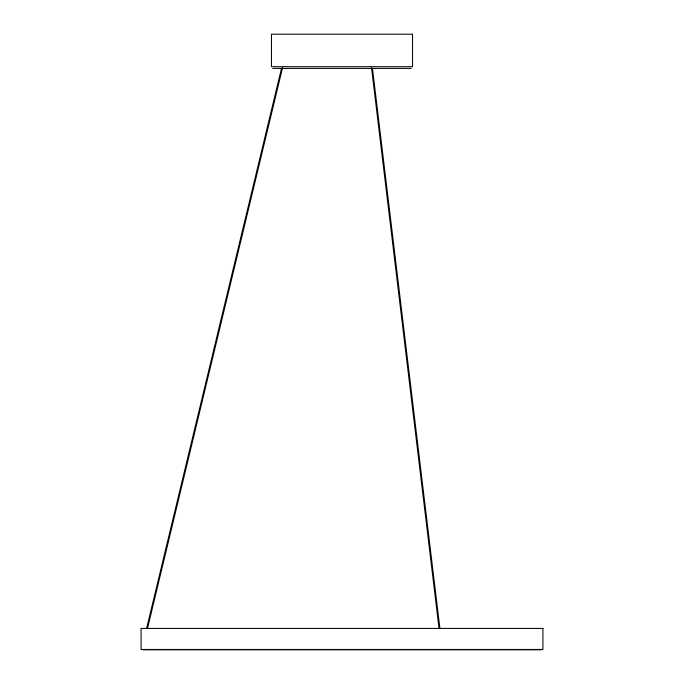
<?xml version="1.0" encoding="UTF-8"?>
<svg xmlns="http://www.w3.org/2000/svg" width="684" height="684" viewBox="0 0 684 684"><rect width="100%" height="100%" fill="white"/><g stroke="black" fill="none" stroke-linecap="round" stroke-linejoin="round"><path stroke-width="1.03" d="M146.641 628.322L281.483 68.485M282.569 67.648L147.479 628.528L146.701 628.339M439.043 628.476L439.897 628.374L439.043 628.476L371.498 67.596M272.745 68.4L411.255 68.4M142.956 649.8L541.044 649.8M372.481 68.554L439.897 628.374M412.537 34.2L271.462 34.2L271.462 66.69L412.537 66.69L412.537 34.2M542.925 628.425L141.075 628.425L141.075 649.458L542.925 649.458L542.925 628.425"/></g></svg>
